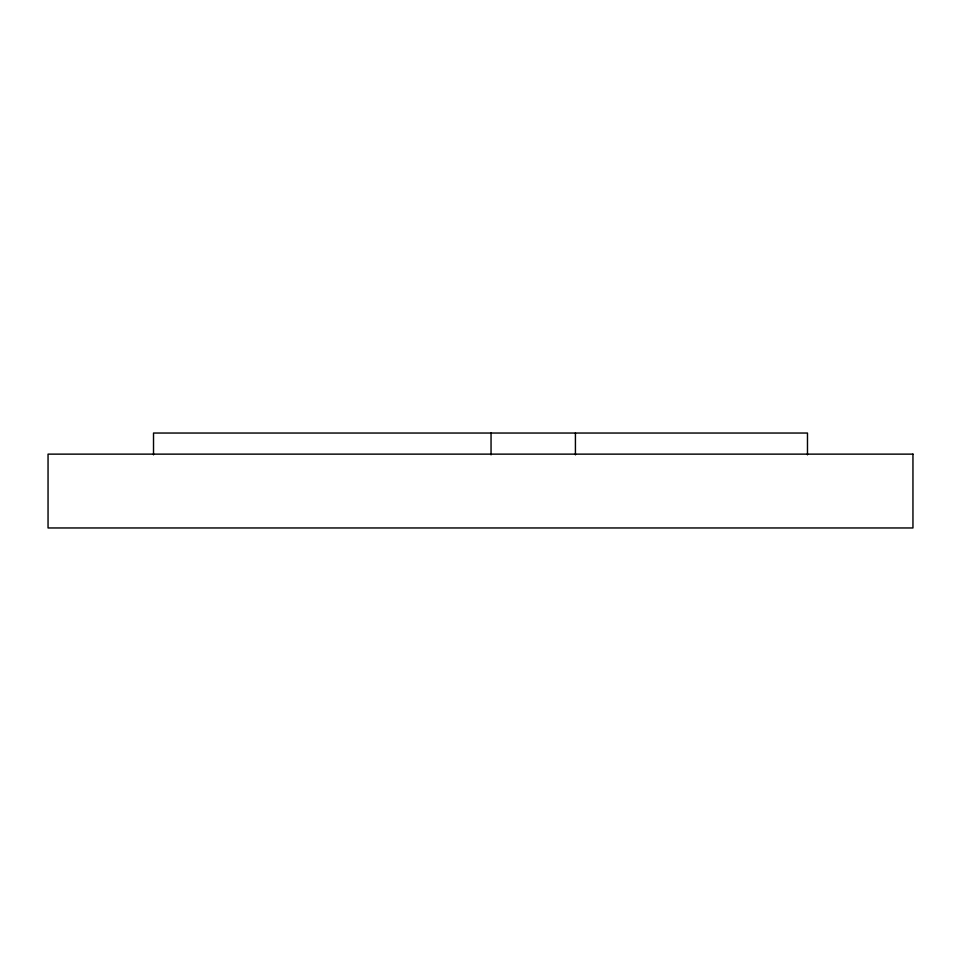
<?xml version="1.0" encoding="UTF-8"?>
<svg xmlns="http://www.w3.org/2000/svg" width="961" height="961" viewBox="0 0 961 961"><rect width="100%" height="100%" fill="white"/><g stroke="black" fill="none" stroke-linecap="round" stroke-linejoin="round"><path stroke-width="1.44" d="M807.48 454.853L807.48 433.039L153.52 433.039L153.52 454.853M575.423 433.039L575.423 454.853M491.047 433.039L491.047 454.853M912.95 454.133L48.05 454.133L48.05 527.961L912.95 527.961L912.95 454.133"/></g></svg>
